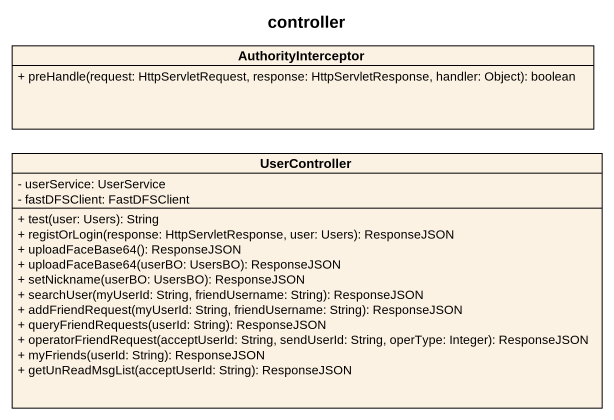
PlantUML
@startuml
title controller
hide circle
hide empty members
skinparam classAttributeIconSize 0
class AuthorityInterceptor {
  + preHandle(request: HttpServletRequest, response: HttpServletResponse, handler: Object): boolean
}
class UserController {
  - userService: UserService
  - fastDFSClient: FastDFSClient
  + test(user: Users): String
  + registOrLogin(response: HttpServletResponse, user: Users): ResponseJSON
  + uploadFaceBase64(): ResponseJSON
  + uploadFaceBase64(userBO: UsersBO): ResponseJSON
  + setNickname(userBO: UsersBO): ResponseJSON
  + searchUser(myUserId: String, friendUsername: String): ResponseJSON
  + addFriendRequest(myUserId: String, friendUsername: String): ResponseJSON
  + queryFriendRequests(userId: String): ResponseJSON
  + operatorFriendRequest(acceptUserId: String, sendUserId: String, operType: Integer): ResponseJSON
  + myFriends(userId: String): ResponseJSON
  + getUnReadMsgList(acceptUserId: String): ResponseJSON
}
@enduml
